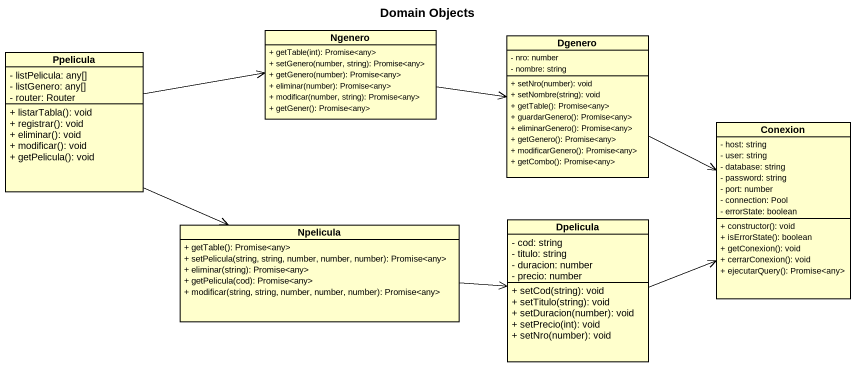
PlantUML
@startuml
title Domain Objects
hide circle
hide empty members
skinparam classAttributeIconSize 0
class Ngenero {
  + getTable(int): Promise<any>
  + setGenero(number, string): Promise<any>
  + getGenero(number): Promise<any>
  + eliminar(number): Promise<any>
  + modificar(number, string): Promise<any>
  + getGener(): Promise<any>
}
class Dgenero {
  - nro: number
  - nombre: string
  + setNro(number): void
  + setNombre(string): void
  + getTable(): Promise<any>
  + guardarGenero(): Promise<any>
  + eliminarGenero(): Promise<any>
  + getGenero(): Promise<any>
  + modificarGenero(): Promise<any>
  + getCombo(): Promise<any>
}
class Ppelicula {
  - listPelicula: any[]
  - listGenero: any[]
  - router: Router
  + listarTabla(): void
  + registrar(): void
  + eliminar(): void
  + modificar(): void
  + getPelicula(): void
}
class Conexion {
  - host: string
  - user: string
  - database: string
  - password: string
  - port: number
  - connection: Pool
  - errorState: boolean
  + constructor(): void
  + isErrorState(): boolean
  + getConexion(): void
  + cerrarConexion(): void
  + ejecutarQuery(): Promise<any>
}
class Npelicula {
  + getTable(): Promise<any>
  + setPelicula(string, string, number, number, number): Promise<any>
  + eliminar(string): Promise<any>
  + getPelicula(cod): Promise<any>
  + modificar(string, string, number, number, number): Promise<any>
}
class Dpelicula {
  - cod: string
  - titulo: string
  - duracion: number
  - precio: number
  + setCod(string): void
  + setTitulo(string): void
  + setDuracion(number): void
  + setPrecio(int): void
  + setNro(number): void
}
Ngenero -right-> Dgenero
Dgenero -right-> Conexion
Ppelicula -right-> Ngenero
Ppelicula --> Npelicula
Npelicula -right-> Dpelicula
Dpelicula -right-> Conexion
@enduml
